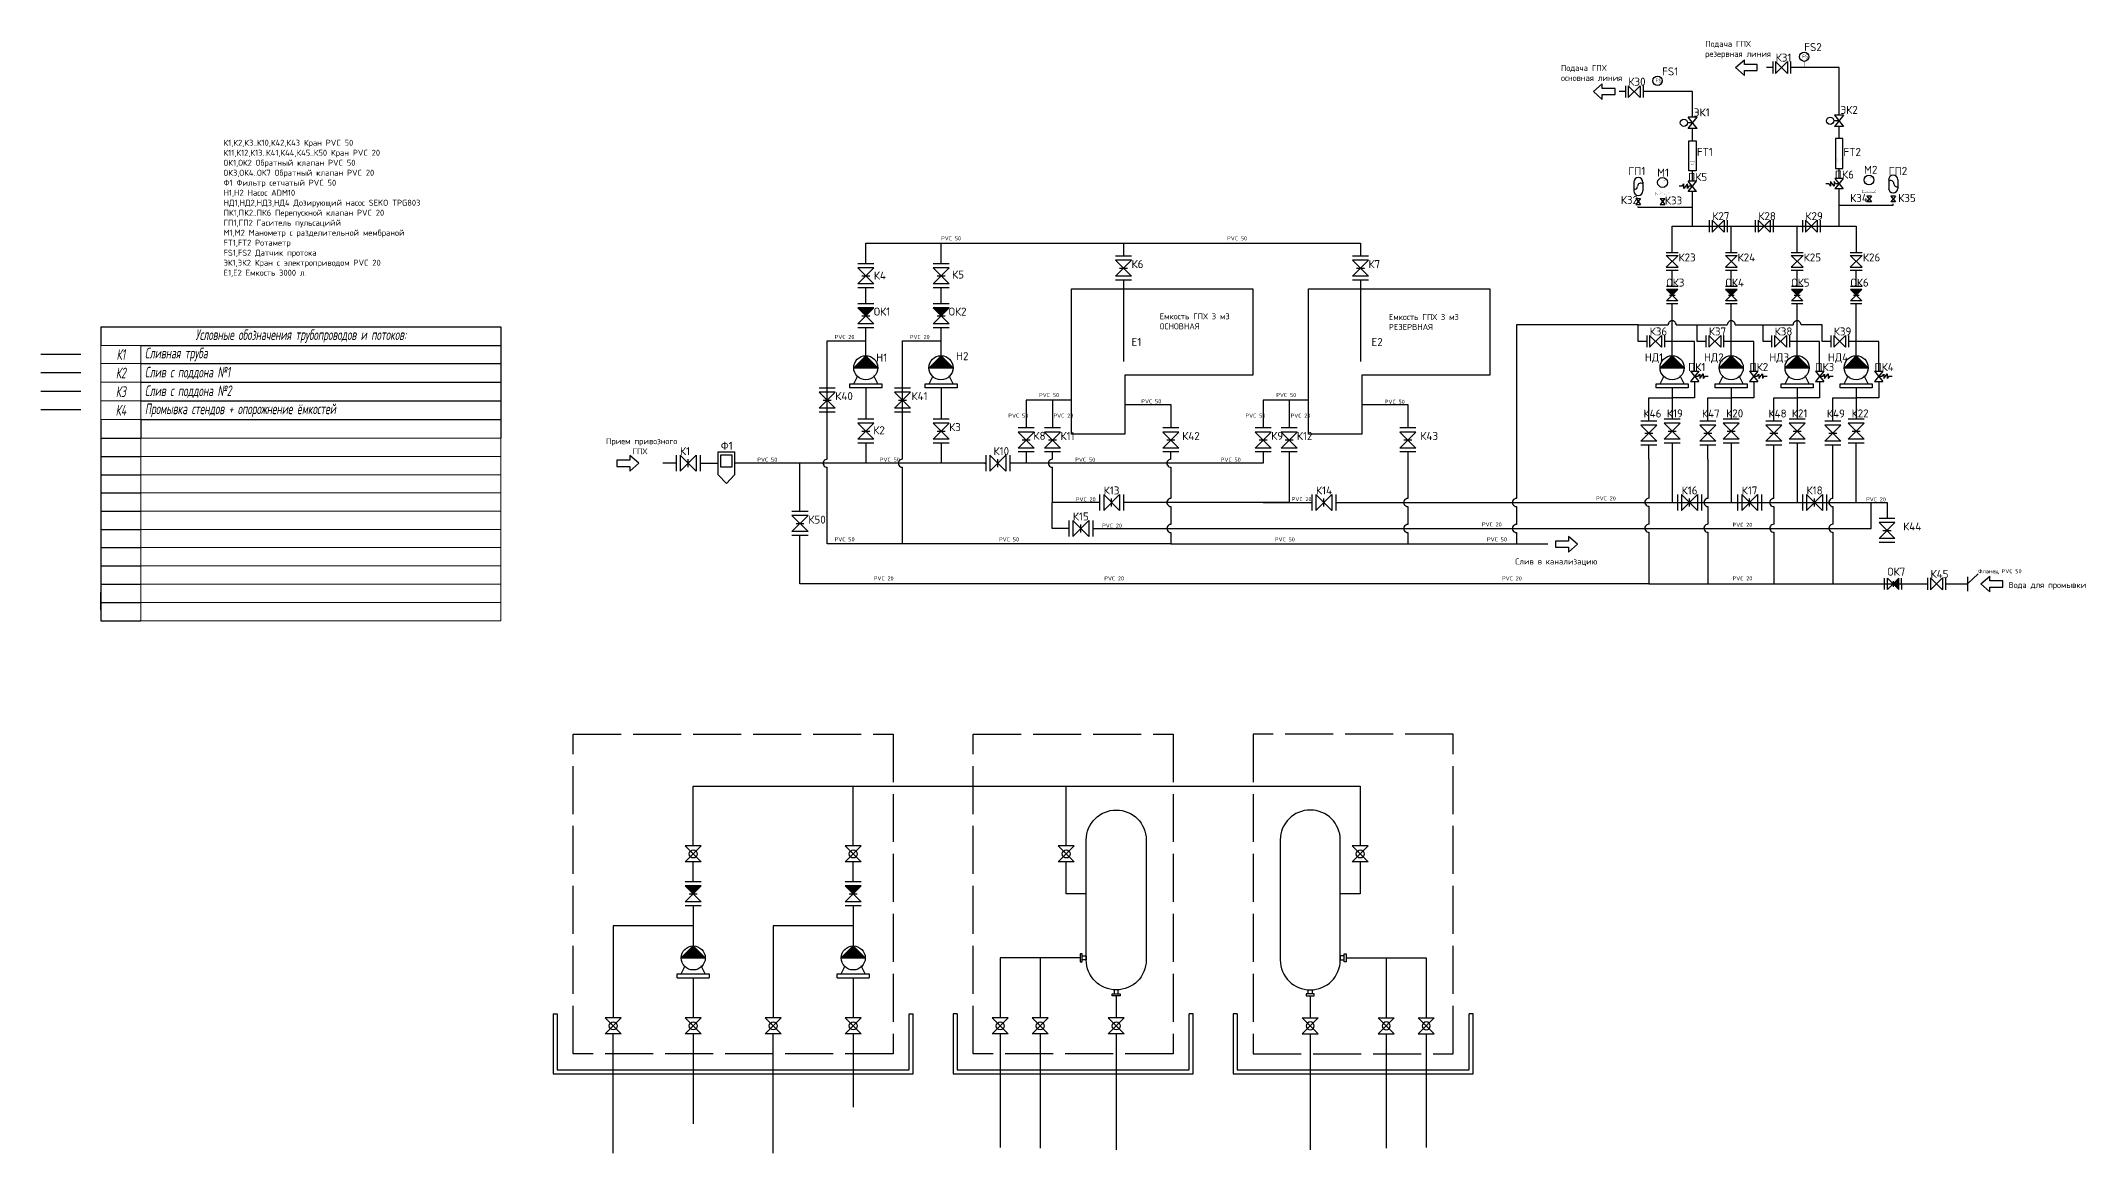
# Model space of a CAD drawing. Header units: inches. Extents: x -9316 to 102479, y -10470 to 39392.
# Drawn here: x -9316 to 41764, y -10470 to 17348 of the extents above; entities that cross this region are included whole.
import ezdxf

# ---------------------------------------------------------------- set-up
doc = ezdxf.new("R2010")
doc.units = ezdxf.units.IN
doc.header["$MEASUREMENT"] = 0
doc.linetypes.add('ACAD_ISO02W100', pattern=[15, 12, -3])
for name, color, linetype in [('1', 7, 'Continuous'), ('PDF _0', 7, 'Continuous'), ('PDF _Надписи', 7, 'Continuous'), ('К1', 30, 'Continuous'), ('К2', 30, 'Continuous'), ('К3', 30, 'Continuous'), ('система', 1, 'Continuous')]:
    doc.layers.add(name, color=color, linetype=linetype)
doc.styles.add('Eskd знаки', font='eskd.shx', dxfattribs={"width": 0.8, "oblique": 10})
doc.styles.add('Simplex25.085.15', font='isocpeur.ttf', dxfattribs={"height": 2.5})
doc.styles.add('гостб', font='', dxfattribs={"height": 2.5})
doc.styles.get('гостб').set_extended_font_data('GOST type B')

# ---------------------------------------------------------------- blocks, each defined once
blk = doc.blocks.new('Насос')
h = blk.add_hatch(color=256)
h.dxf.hatch_style = 1
h.paths.add_polyline_path([(299, 0), (0, 300), (-299, 0)])
for p, q in [((-300, 0), (300, 0)), ((-400, -500), (-400, -400)), ((-400, -400), (400, -400)), ((-400, -500), (400, -500)), ((-300, -400), (-200, -200)), ((300, -400), (200, -200)), ((400, -400), (400, -500))]:
    blk.add_line(p, q)
at = {"ltscale": 10}
for q in [(-299, 0), (299, 0)]:
    blk.add_line((0, 300), q, dxfattribs=at)
blk.add_circle((0, 0), 300)
blk = doc.blocks.new('Емкость №1')
blk.add_lwpolyline([(-750, 1500, -1), (750, 1500), (750, -1500, -1), (-750, -1500)], format="xyb", close=True)
at = {"layer": '1'}
for points in [[(-850, -1550), (-850, -1350), (-900, -1350), (-900, -1550)], [(-750, -1400), (-750, -1500), (-850, -1500), (-850, -1400)], [(-100, -2350), (100, -2350), (100, -2400), (-100, -2400)], [(50, -2250), (-50, -2250), (-50, -2350), (50, -2350)]]:
    blk.add_lwpolyline(points, close=True, dxfattribs=at)
blk = doc.blocks.new('Ёмкость №2')
blk.add_lwpolyline([(750, 1500, 1), (-750, 1500), (-750, -1500, 1), (750, -1500)], format="xyb", close=True)
at = {"layer": '1'}
for points in [[(750, -1400), (750, -1500), (850, -1500), (850, -1400)], [(850, -1550), (850, -1350), (900, -1350), (900, -1550)], [(100, -2350), (-100, -2350), (-100, -2400), (100, -2400)], [(-50, -2250), (50, -2250), (50, -2350), (-50, -2350)]]:
    blk.add_lwpolyline(points, close=True, dxfattribs=at)
blk = doc.blocks.new('*T9')
at = {"color": 0, "linetype": 'ByBlock', "lineweight": -2, "transparency": 16777216}
for p, q in [((0, 0), (10000, 0)), ((0, 0), (0, -467)), ((10000, 0), (10000, -2789)), ((1000, -467), (10000, -467)), ((1000, -922), (10000, -922)), ((1000, -1389), (10000, -1389)), ((1000, -1856), (10000, -1856)), ((0, -2322), (0, -7352)), ((1000, -2322), (10000, -2322)), ((1000, -2322), (1000, -2789)), ((0, -2789), (1000, -2789)), ((0, -3244), (1000, -3244)), ((0, -3700), (1000, -3700)), ((0, -4156), (1000, -4156)), ((0, -4611), (1000, -4611)), ((0, -5067), (1000, -5067)), ((0, -5522), (1000, -5522)), ((0, -5978), (1000, -5978)), ((0, -6433), (1000, -6433)), ((0, -6896), (1000, -6896)), ((0, -7352), (1000, -7352))]:
    blk.add_line(p, q, dxfattribs=at)
at = {"color": 7, "linetype": 'ByBlock', "lineweight": 15, "transparency": 16777216}
for p, q in [((0, -467), (1000, -467)), ((0, -467), (0, -2322)), ((1000, -467), (1000, -2322)), ((0, -922), (1000, -922)), ((0, -1389), (1000, -1389)), ((0, -1856), (1000, -1856)), ((0, -2322), (1000, -2322)), ((1000, -2789), (10000, -2789)), ((1000, -2789), (1000, -7352)), ((10000, -2789), (10000, -7352)), ((1000, -3244), (10000, -3244)), ((1000, -3700), (10000, -3700)), ((1000, -4156), (10000, -4156)), ((1000, -4611), (10000, -4611)), ((1000, -5067), (10000, -5067)), ((1000, -5522), (10000, -5522)), ((1000, -5978), (10000, -5978)), ((1000, -6433), (10000, -6433)), ((1000, -6896), (10000, -6896)), ((1000, -7352), (10000, -7352))]:
    blk.add_line(p, q, dxfattribs=at)
at = {"color": 0, "transparency": 16777216, "style": 'Eskd знаки'}
for s, insert, char_height, width, attachment_point in [('Условные обозначения трубопроводов и потоков:', (5000, -233), 266.67, 9997.82, 5), ('К1', (500, -694), 266.7, 910, 5), ('Сливная труба', (1100, -694), 266.67, 8800.02, 4), ('Слив с поддона №1', (1100, -1156), 266.67, 8800.02, 4), ('К3', (500, -1622), 266.7, 910, 5), ('К2', (500, -1156), 266.7, 910, 5), ('Слив с поддона №2', (1100, -1622), 266.67, 8800.02, 4), ('К4', (500, -2089), 266.7, 910, 5), ('Промывка стендов + опорожнение ёмкостей', (1100, -2089), 266.67, 8800.02, 4)]:
    blk.add_mtext(s, dxfattribs=dict(at, insert=insert, char_height=char_height, width=width, attachment_point=attachment_point))
blk = doc.blocks.new('Кран шаровой')
for p, q in [((-200, 200), (-200, -200)), ((200, -200), (-200, 200)), ((200, 200), (-200, -200)), ((200, 200), (200, -200))]:
    blk.add_line(p, q)
blk.add_circle((0, 0), 100)
blk = doc.blocks.new('Обратный клапан')
h = blk.add_hatch(color=256)
h.dxf.hatch_style = 1
h.paths.add_polyline_path([(-200, 200), (-200, -200), (0, 0)])
for p, q in [((-300, 200), (-300, -200)), ((-200, 200), (-200, -200)), ((-200, -200), (200, 200)), ((-200, 200), (200, -200)), ((0, -100), (0, 100)), ((200, 200), (200, -200)), ((300, 200), (300, -200))]:
    blk.add_line(p, q)

msp = doc.modelspace()

# ---------------------------------------------------------------- linework, layer by layer
for p, q in [((33045, 16681), (33270, 16877)), ((33270, 16759), (33270, 16877)), ((33045, 16681), (33270, 16485)), ((33594, 16759), (33270, 16759)), ((33270, 16485), (33270, 16603)), ((33270, 16603), (33594, 16603)), ((33594, 16603), (33594, 16759)), ((29495, 16079), (29719, 16275)), ((29495, 16079), (29719, 15883)), ((29719, 16157), (29719, 16275)), ((30043, 16157), (29719, 16157)), ((29719, 15883), (29719, 16002)), ((29719, 16002), (30043, 16002)), ((30043, 16002), (30043, 16157)), ((30617, 13176), (30617, 13206)), ((36991, 13238), (36991, 13268)), ((30616, 10244), (27570, 10244)), ((27570, 10244), (27570, 6883)), ((30616, 9833), (30616, 10244)), ((30616, 10244), (31365, 10244)), ((31566, 10244), (32093, 10244)), ((32093, 9833), (32093, 10244)), ((32093, 10244), (32843, 10244)), ((33044, 10245), (34489, 10244)), ((33739, 9833), (33739, 10245)), ((35217, 10244), (34689, 10245)), ((35217, 9833), (35217, 10244)), ((30829, 9833), (30616, 9833)), ((31465, 9833), (31274, 9833)), ((32306, 9833), (32093, 9833)), ((32943, 9833), (32752, 9833)), ((33952, 9833), (33739, 9833)), ((34589, 9833), (34398, 9833)), ((35430, 9833), (35217, 9833)), ((36067, 9833), (35876, 9833)), ((5410, 6861), (5085, 6861)), ((5085, 6861), (5085, 6705)), ((5085, 6705), (5410, 6705)), ((5410, 6979), (5410, 6861)), ((5634, 6783), (5410, 6979)), ((5634, 6783), (5410, 6587)), ((5410, 6705), (5410, 6587)), ((14285, 6783), (14308, 6783)), ((27570, 6883), (27570, 5903)), ((7820, 6274), (7618, 6498)), ((7820, 6274), (8023, 6498)), ((27570, 5702), (27570, 5252)), ((28870, 4837), (28546, 4837)), ((28546, 4837), (28546, 4682)), ((28546, 4682), (28870, 4682)), ((28870, 4955), (28870, 4837)), ((29095, 4760), (28870, 4955)), ((29095, 4760), (28870, 4564)), ((28870, 4682), (28870, 4564)), ((38852, 3767), (39112, 4019)), ((39185, 3767), (39409, 3963)), ((39185, 3767), (39409, 3571)), ((39409, 3844), (39409, 3963)), ((39733, 3844), (39409, 3844)), ((39409, 3571), (39409, 3689)), ((39409, 3689), (39733, 3689)), ((39733, 3689), (39733, 3844))]:
    msp.add_line(p, q)
at = {"color": 217, "true_color": 0x93278f}
for p, q in [((33978, 16681), (33820, 16681)), ((35638, 16681), (34424, 16681)), ((35638, 15490), (35638, 16681)), ((30296, 16079), (30137, 16079)), ((31971, 16079), (30741, 16079)), ((31971, 15427), (31971, 16079)), ((31971, 13842), (31971, 14097)), ((35638, 13904), (35638, 14159)), ((31971, 13176), (30617, 13176)), ((35638, 13238), (36991, 13238)), ((17749, 11142), (17749, 9332)), ((23671, 11142), (23671, 9332)), ((31465, 9472), (31465, 10774)), ((32943, 9472), (32943, 10774)), ((34589, 9472), (34589, 10774)), ((36067, 9472), (36067, 10774)), ((32027, 9833), (31465, 9833)), ((32027, 9090), (32027, 9833)), ((33505, 9833), (32943, 9833)), ((33505, 9090), (33505, 9833)), ((35150, 9833), (34589, 9833)), ((35150, 9090), (35150, 9833)), ((36628, 9833), (36067, 9833)), ((36628, 9090), (36628, 9833)), ((32027, 8831), (32027, 8423)), ((33505, 8831), (33505, 8423)), ((35150, 8831), (35150, 8423)), ((36628, 8831), (36628, 8423)), ((15971, 8365), (15318, 8365)), ((15318, 8365), (15318, 7666)), ((21893, 8365), (21241, 8365)), ((21241, 8365), (21241, 7666)), ((32027, 8423), (31465, 8423)), ((33505, 8423), (32943, 8423)), ((35150, 8423), (34589, 8423)), ((36628, 8423), (36067, 8423)), ((7164, 6783), (7618, 6783)), ((21241, 6784), (14908, 6783)), ((15318, 7066), (15318, 6783)), ((15966, 6682), (15966, 5803)), ((15971, 6883), (15971, 7066)), ((21893, 7066), (21893, 5803)), ((15966, 5152), (15966, 5803)), ((17151, 5803), (15966, 5803)), ((21889, 5803), (17751, 5803)), ((21241, 5803), (22458, 5803)), ((23058, 5803), (23638, 5803)), ((36067, 5803), (36837, 5803)), ((36440, 5152), (36440, 5803)), ((36837, 5803), (36837, 5403)), ((16380, 5152), (15966, 5152)), ((16980, 5152), (36440, 5152))]:
    msp.add_line(p, q, dxfattribs=at)
for points, const_width in [([(34764, 16836), (34764, 16681)], 2.34), ([(31096, 16234), (31096, 16079)], 2.34), ([(31918, 14340), (32027, 14340), (32000, 14248), (31942, 14248), (31918, 14340)], 2.29), ([(35690, 14402), (35581, 14402), (35609, 14311), (35667, 14311), (35690, 14402)], 2.29), ([(31175, 13742), (31295, 13863), (31295, 13823)], 2.49), ([(31256, 13863), (31295, 13863), (31175, 13742)], 2.49), ([(36442, 13900), (36442, 13939), (36321, 13818)], 2.49), ([(36321, 13818), (36442, 13939), (36402, 13939)], 2.49), ([(31048, 13558), (31118, 13483), (31222, 13558), (31308, 13483), (31395, 13558)], 2.49), ([(31222, 13558), (31222, 13683)], 2.49), ([(31222, 13403), (31222, 13483)], 2.49), ([(36561, 13620), (36491, 13546), (36387, 13620), (36300, 13546), (36214, 13620)], 2.49), ([(36387, 13620), (36387, 13745)], 2.49), ([(36387, 13466), (36387, 13546)], 2.49), ([(36387, 13238), (36387, 13318)], 2.49), ([(31222, 13176), (31222, 13255)], 2.49)]:
    msp.add_lwpolyline(points, dxfattribs=dict(const_width=const_width))
at = {"color": 243, "true_color": 0xee4f84, "const_width": 3.31}
for points in [[(35639, 15348), (35639, 15351)], [(31982, 15301), (31982, 15298)]]:
    msp.add_lwpolyline(points, dxfattribs=at)
for points in [[(31880, 14847), (32061, 14847), (32061, 14097), (31880, 14097)], [(35729, 14909), (35548, 14909), (35548, 14159), (35729, 14159)], [(7682, 6993), (7958, 6993), (7958, 6688), (7682, 6688)]]:
    msp.add_lwpolyline(points, close=True)
at = {"color": 217, "true_color": 0x93278f}
for points in [[(31971, 14847), (31971, 15147)], [(35638, 14909), (35638, 15209)], [(31971, 12716), (31971, 13583)], [(35638, 12716), (35638, 13645)], [(11308, 11773), (11308, 12287), (23673, 12287), (23673, 11965)], [(13188, 11773), (13188, 12287)], [(17749, 12287), (17749, 11965)], [(31465, 12056), (31465, 12716), (36067, 12716), (36067, 12056)], [(32943, 12056), (32943, 12716)], [(34589, 12056), (34589, 12716)], [(17749, 11365), (17749, 11142)], [(23671, 11365), (23671, 11142)], [(32943, 11202), (32943, 11601)], [(34589, 11202), (34589, 11601)], [(36067, 11202), (36067, 11601)], [(11308, 10774), (11308, 11173)], [(13188, 10774), (13188, 11173)], [(11308, 9472), (11308, 10174)], [(13188, 9472), (13188, 10174)], [(11308, 8674), (11308, 7887)], [(13188, 8674), (13188, 7887)], [(16452, 8365), (15971, 8365), (15971, 7666)], [(22375, 8365), (21893, 8365), (21893, 7666)], [(31465, 8674), (31465, 7887)], [(32943, 8674), (32943, 7887)], [(34589, 8674), (34589, 7887)], [(36067, 8674), (36067, 7887)], [(11308, 7287), (11308, 6783)], [(13188, 7287), (13188, 6783)], [(23058, 5803), (36067, 5803), (36067, 7287)], [(31465, 7287), (31465, 5803)], [(32943, 7287), (32943, 5803)], [(34589, 7287), (34589, 5803)], [(6564, 6783), (6234, 6783)], [(14308, 6783), (8023, 6783)], [(21241, 7066), (21241, 6783)]]:
    msp.add_lwpolyline(points, dxfattribs=at)
at = {"color": 0, "const_width": 1.71}
for points in [[(30617, 13206), (30617, 13480)], [(36991, 13268), (36991, 13543)]]:
    msp.add_lwpolyline(points, dxfattribs=at)
at = {"const_width": 2.49}
for points in [[(31048, 13558), (31395, 13558), (31395, 13483), (31048, 13483)], [(36561, 13620), (36214, 13620), (36214, 13546), (36561, 13546)]]:
    msp.add_lwpolyline(points, close=True, dxfattribs=at)
for points in [[(7618, 6498), (7618, 7068), (8023, 7068), (8023, 6498)], [(-7816, 3111), (-7816, 3561)], [(6993, -2788), (6993, -1288), (23668, -1288), (23668, -2788)], [(10993, -2788), (10993, -1288)], [(16318, -2788), (16318, -1288)], [(6993, -3688), (6993, -3188)], [(10993, -3688), (10993, -3188)], [(16818, -3988), (16318, -3988), (16318, -3188)], [(23668, -3188), (23668, -3988), (23168, -3988)], [(6993, -4288), (6993, -5288)], [(10993, -4288), (10993, -5288)], [(6993, -4788), (4993, -4788), (4993, -7088)], [(10993, -4788), (8993, -4788), (8993, -7088)], [(16668, -5588), (14668, -5588), (14668, -7088)], [(15668, -5588), (15668, -7088)], [(23318, -5588), (25318, -5588), (25318, -7088)], [(24318, -5588), (24318, -7088)], [(6993, -6088), (6993, -7088)], [(10993, -6088), (10993, -7088)], [(17568, -6538), (17568, -7088)], [(22418, -6538), (22418, -7088)], [(3493, -6988), (3493, -8488), (12493, -8488), (12493, -6988)], [(3493, -6988), (3593, -6988)], [(3593, -6988), (3593, -8388), (12393, -8388), (12393, -6988)], [(12393, -6988), (12493, -6988)], [(13493, -6988), (13493, -8488), (19493, -8488), (19493, -6988)], [(13593, -6988), (13493, -6988)], [(13593, -6988), (13593, -8388), (19393, -8388), (19393, -6988)], [(19493, -6988), (19393, -6988)], [(20493, -6988), (20493, -8488), (26493, -8488), (26493, -6988)], [(20593, -6988), (20493, -6988)], [(20593, -6988), (20593, -8388), (26393, -8388), (26393, -6988)], [(26493, -6988), (26393, -6988)], [(4993, -10470), (4993, -7488)], [(6993, -7488), (6993, -9738)], [(8993, -10470), (8993, -7488)], [(10993, -7488), (10993, -9324)], [(14668, -7488), (14668, -10330)], [(15668, -7488), (15668, -10348)], [(17568, -7488), (17568, -10383)], [(22418, -7488), (22418, -10383)], [(24318, -7488), (24318, -10348)], [(25318, -7488), (25318, -10330)]]:
    msp.add_lwpolyline(points)
at = {"linetype": 'ACAD_ISO02W100', "ltscale": 100}
for points in [[(3993, 12), (11993, 12), (11993, -7988), (3993, -7988)], [(13993, 12), (18993, 12), (18993, -7988), (13993, -7988)], [(25993, 12), (20993, 12), (20993, -7988), (25993, -7988)]]:
    msp.add_lwpolyline(points, close=True, dxfattribs=at)
for centre, radius in [((34767, 16951), 116), ((31100, 16349), 116), ((31224, 13805), 123), ((36385, 13868), 123)]:
    msp.add_circle(centre, radius)
at = {"color": 217, "true_color": 0x93278f}
msp.add_arc((15970, 6783), 100, 89.7474, 270.2526, dxfattribs=at)
at = {"layer": 'PDF _0', "lineweight": 25}
for points in [[(33978, 16829), (33978, 16533)], [(34424, 16829), (34424, 16533)], [(30296, 16227), (30296, 15931)], [(30741, 16227), (30741, 15931)], [(32393, 12864), (32393, 12567)], [(32839, 12864), (32839, 12567)], [(33543, 12864), (33543, 12567)], [(33989, 12864), (33989, 12567)], [(34721, 12864), (34721, 12567)], [(35167, 12864), (35167, 12567)], [(11509, 11773), (11107, 11773)], [(13389, 11773), (12987, 11773)], [(17949, 11965), (17550, 11965)], [(23872, 11965), (23473, 11965)], [(31317, 12056), (31614, 12056)], [(32795, 12056), (33091, 12056)], [(34441, 12056), (34737, 12056)], [(35919, 12056), (36215, 12056)], [(11209, 11473), (11407, 11473)], [(13089, 11473), (13287, 11473)], [(17949, 11365), (17550, 11365)], [(17649, 11665), (17850, 11665)], [(23872, 11365), (23473, 11365)], [(23572, 11665), (23773, 11665)], [(31317, 11610), (31614, 11610)], [(32795, 11610), (33091, 11610)], [(34441, 11610), (34737, 11610)], [(35919, 11610), (36215, 11610)], [(11509, 11173), (11107, 11173)], [(11509, 10774), (11107, 10774)], [(13389, 11173), (12987, 11173)], [(13389, 10774), (12987, 10774)], [(31609, 11202), (31322, 11202)], [(31609, 10774), (31322, 10774)], [(31395, 10988), (31536, 10988)], [(33087, 11202), (32800, 11202)], [(33087, 10774), (32800, 10774)], [(32872, 10988), (33014, 10988)], [(34731, 11202), (34447, 11202)], [(34731, 10774), (34447, 10774)], [(34517, 10988), (34661, 10988)], [(36209, 11202), (35924, 11202)], [(36209, 10774), (35924, 10774)], [(35995, 10988), (36139, 10988)], [(11209, 10474), (11407, 10474)], [(13089, 10474), (13287, 10474)], [(11509, 10174), (11107, 10174)], [(13389, 10174), (12987, 10174)], [(30829, 9981), (30829, 9685)], [(31274, 9981), (31274, 9685)], [(32306, 9981), (32306, 9685)], [(32752, 9981), (32752, 9685)], [(33952, 9981), (33952, 9685)], [(34398, 9981), (34398, 9685)], [(35430, 9981), (35430, 9685)], [(35876, 9981), (35876, 9685)], [(35767, 9172), (36367, 9172), (36067, 9472), (35770, 9172)], [(11008, 8773), (11107, 8974)], [(11608, 8773), (11509, 8974)], [(12888, 8773), (12987, 8974)], [(13488, 8773), (13389, 8974)], [(31165, 8773), (31264, 8974)], [(31765, 8773), (31666, 8974)], [(32643, 8773), (32742, 8974)], [(33243, 8773), (33144, 8974)], [(34289, 8773), (34391, 8974)], [(34889, 8773), (34790, 8974)], [(35767, 8773), (35869, 8974)], [(36367, 8773), (36268, 8974)], [(10542, 8663), (10140, 8663)], [(10242, 8363), (10440, 8363)], [(12422, 8663), (12020, 8663)], [(12122, 8363), (12320, 8363)], [(10542, 8063), (10140, 8063)], [(11509, 7887), (11107, 7887)], [(12422, 8063), (12020, 8063)], [(13389, 7887), (12987, 7887)], [(15519, 7666), (15117, 7666)], [(16172, 7666), (15770, 7666)], [(19136, 7666), (18734, 7666)], [(21442, 7666), (21040, 7666)], [(22094, 7666), (21692, 7666)], [(25059, 7666), (24657, 7666)], [(31080, 7837), (30681, 7837)], [(31666, 7887), (31264, 7887)], [(32558, 7837), (32159, 7837)], [(33144, 7887), (32742, 7887)], [(34206, 7837), (33805, 7837)], [(34790, 7887), (34391, 7887)], [(35684, 7837), (35283, 7837)], [(36268, 7887), (35869, 7887)], [(11509, 7287), (11107, 7287)], [(11209, 7587), (11407, 7587)], [(13389, 7287), (12987, 7287)], [(13089, 7587), (13287, 7587)], [(15216, 7366), (15415, 7366)], [(15872, 7366), (16070, 7366)], [(18833, 7366), (19031, 7366)], [(21139, 7366), (21337, 7366)], [(21794, 7366), (21992, 7366)], [(24756, 7366), (24954, 7366)], [(31080, 7237), (30681, 7237)], [(30780, 7537), (30981, 7537)], [(31666, 7287), (31264, 7287)], [(31366, 7587), (31564, 7587)], [(32558, 7237), (32159, 7237)], [(32258, 7537), (32459, 7537)], [(33144, 7287), (32742, 7287)], [(32844, 7587), (33042, 7587)], [(34206, 7237), (33805, 7237)], [(33906, 7537), (34105, 7537)], [(34790, 7287), (34391, 7287)], [(34490, 7587), (34691, 7587)], [(35684, 7237), (35283, 7237)], [(35384, 7537), (35583, 7537)], [(36268, 7287), (35869, 7287)], [(35968, 7587), (36169, 7587)], [(6564, 6984), (6564, 6582)], [(6864, 6684), (6864, 6882)], [(7164, 6984), (7164, 6582)], [(14308, 6984), (14308, 6582)], [(14610, 6687), (14610, 6885)], [(14908, 6984), (14908, 6582)], [(15519, 7066), (15117, 7066)], [(16172, 7066), (15770, 7066)], [(19136, 7066), (18734, 7066)], [(21442, 7066), (21040, 7066)], [(22094, 7066), (21692, 7066)], [(25059, 7066), (24657, 7066)], [(17151, 6004), (17151, 5602)], [(17451, 5704), (17451, 5902)], [(17751, 6004), (17751, 5602)], [(22458, 6004), (22458, 5602)], [(22758, 5704), (22758, 5902)], [(23058, 6004), (23058, 5602)], [(31599, 6004), (31599, 5602)], [(31899, 5704), (31899, 5902)], [(32199, 6004), (32199, 5602)], [(33102, 6004), (33102, 5602)], [(33402, 5704), (33402, 5902)], [(33701, 6004), (33701, 5602)], [(34721, 6004), (34721, 5602)], [(35021, 5704), (35021, 5902)], [(35321, 6004), (35321, 5602)], [(9862, 5575), (9460, 5575)], [(9562, 5275), (9760, 5275)], [(16380, 5353), (16380, 4951)], [(16680, 5053), (16680, 5251)], [(16980, 5353), (16980, 4951)], [(37035, 5403), (36636, 5403)], [(9862, 4975), (9460, 4975)], [(37035, 4803), (36636, 4803)], [(36735, 5103), (36936, 5103)], [(36775, 3623), (36774, 3908)], [(36988, 3838), (36989, 3695)], [(37203, 3625), (37202, 3910)], [(37850, 3915), (37850, 3618)], [(38296, 3915), (38296, 3618)]]:
    msp.add_lwpolyline(points, dxfattribs=at)
for points in [[(34350, 16829), (34350, 16533), (34052, 16829), (34052, 16533)], [(30668, 16227), (30668, 15931), (30369, 16227), (30369, 15931)], [(32765, 12864), (32765, 12567), (32467, 12864), (32467, 12567)], [(33915, 12864), (33915, 12567), (33617, 12864), (33617, 12567)], [(35093, 12864), (35093, 12567), (34795, 12864), (34795, 12567)], [(17949, 11464), (17550, 11464), (17949, 11863), (17550, 11863)], [(23872, 11464), (23473, 11464), (23872, 11863), (23473, 11863)], [(31317, 11982), (31614, 11982), (31317, 11684), (31614, 11684)], [(32795, 11982), (33091, 11982), (32795, 11684), (33091, 11684)], [(34441, 11982), (34737, 11982), (34441, 11684), (34737, 11684)], [(35919, 11982), (36215, 11982), (35919, 11684), (36215, 11684)], [(11509, 11272), (11107, 11272), (11509, 11674), (11107, 11674)], [(13389, 11272), (12987, 11272), (13389, 11674), (12987, 11674)], [(31609, 10844), (31322, 10844), (31609, 11129), (31322, 11129)], [(33087, 10844), (32800, 10844), (33087, 11129), (32800, 11129)], [(34731, 10844), (34447, 10844), (34731, 11129), (34447, 11129)], [(36209, 10844), (35924, 10844), (36209, 11129), (35924, 11129)], [(11509, 10273), (11107, 10273), (11509, 10672), (11107, 10672)], [(13389, 10273), (12987, 10273), (13389, 10672), (12987, 10672)], [(31201, 9981), (31201, 9685), (30902, 9981), (30902, 9685)], [(32678, 9981), (32678, 9685), (32380, 9981), (32380, 9685)], [(34324, 9981), (34324, 9685), (34026, 9981), (34026, 9685)], [(35802, 9981), (35802, 9685), (35504, 9981), (35504, 9685)], [(11608, 9172), (11308, 9472), (11008, 9172)], [(13488, 9172), (13188, 9472), (12888, 9172)], [(31765, 9172), (31465, 9472), (31165, 9172)], [(33243, 9172), (32943, 9472), (32643, 9172)], [(34889, 9172), (34589, 9472), (34289, 9172)], [(11707, 8674), (10909, 8674), (10909, 8773), (11707, 8773)], [(13587, 8674), (12789, 8674), (12789, 8773), (13587, 8773)], [(31864, 8674), (31066, 8674), (31066, 8773), (31864, 8773)], [(33342, 8674), (32544, 8674), (32544, 8773), (33342, 8773)], [(34991, 8674), (34190, 8674), (34190, 8773), (34991, 8773)], [(36469, 8674), (35668, 8674), (35668, 8773), (36469, 8773)], [(10542, 8162), (10140, 8162), (10542, 8564), (10140, 8564)], [(12422, 8162), (12020, 8162), (12422, 8564), (12020, 8564)], [(11509, 7386), (11107, 7386), (11509, 7787), (11107, 7787)], [(13389, 7386), (12987, 7386), (13389, 7787), (12987, 7787)], [(31080, 7336), (30681, 7336), (31080, 7738), (30681, 7738)], [(31666, 7386), (31264, 7386), (31666, 7787), (31264, 7787)], [(32558, 7336), (32159, 7336), (32558, 7738), (32159, 7738)], [(33144, 7386), (32742, 7386), (33144, 7787), (32742, 7787)], [(34206, 7336), (33805, 7336), (34206, 7738), (33805, 7738)], [(34790, 7386), (34391, 7386), (34790, 7787), (34391, 7787)], [(35684, 7336), (35283, 7336), (35684, 7738), (35283, 7738)], [(36268, 7386), (35869, 7386), (36268, 7787), (35869, 7787)], [(15519, 7165), (15117, 7165), (15519, 7565), (15117, 7565)], [(16172, 7165), (15770, 7165), (16172, 7565), (15770, 7565)], [(19136, 7165), (18734, 7165), (19136, 7565), (18734, 7565)], [(21442, 7165), (21040, 7165), (21442, 7565), (21040, 7565)], [(22094, 7165), (21692, 7165), (22094, 7565), (21692, 7565)], [(25059, 7165), (24657, 7165), (25059, 7565), (24657, 7565)], [(7062, 6984), (7062, 6582), (6663, 6984), (6663, 6582)], [(14809, 6984), (14809, 6582), (14410, 6984), (14410, 6582)], [(17652, 6004), (17652, 5602), (17253, 6004), (17253, 5602)], [(22959, 6004), (22959, 5602), (22560, 6004), (22560, 5602)], [(32100, 6004), (32100, 5602), (31701, 6004), (31701, 5602)], [(33602, 6004), (33602, 5602), (33203, 6004), (33203, 5602)], [(35222, 6004), (35222, 5602), (34823, 6004), (34823, 5602)], [(9862, 5074), (9460, 5074), (9862, 5476), (9460, 5476)], [(16881, 5353), (16881, 4951), (16482, 5353), (16482, 4951)], [(37035, 4902), (36636, 4902), (37035, 5304), (36636, 5304)], [(36846, 3624), (36845, 3909), (37131, 3625), (37130, 3910)], [(38222, 3915), (38222, 3618), (37924, 3915), (37924, 3618)]]:
    msp.add_lwpolyline(points, close=True, dxfattribs=at)
for centre in [(11306, 9173), (13186, 9173), (31463, 9173), (32941, 9173), (34587, 9173), (36065, 9173)]:
    msp.add_circle(centre, 301, dxfattribs=at)
at = {"layer": 'PDF _0', "transparency": 33554559}
for points in [[(31322, 11129), (31609, 11129), (31465, 10988)], [(32800, 11129), (33087, 11129), (32943, 10988)], [(34447, 11129), (34731, 11129), (34588, 10988)], [(35924, 11129), (36209, 11129), (36066, 10988)], [(11107, 10672), (11509, 10672), (11308, 10474)], [(12987, 10672), (13389, 10672), (13188, 10474)], [(11308, 9472), (11608, 9172), (11008, 9172)], [(13188, 9472), (13488, 9172), (12888, 9172)], [(31465, 9472), (31765, 9172), (31165, 9172)], [(32943, 9472), (33243, 9172), (32643, 9172)], [(34589, 9472), (34889, 9172), (34289, 9172)], [(36067, 9472), (36367, 9172), (35770, 9172)], [(37130, 3910), (37131, 3625), (36989, 3768)]]:
    msp.add_solid(points, dxfattribs=at)
at = {"layer": 'PDF _Надписи', "lineweight": 25}
for p, q in [((10341, 6883), (10341, 9842)), ((10341, 9842), (11308, 9842)), ((12221, 6883), (12221, 9842)), ((12221, 9842), (13188, 9842)), ((17782, 8250), (18932, 8250)), ((18932, 8250), (18935, 7666)), ((23704, 8250), (24855, 8250)), ((24855, 8250), (24858, 7666)), ((10340, 4770), (10340, 6682)), ((12220, 4770), (12220, 6682)), ((18933, 6883), (18933, 7066)), ((18933, 6682), (18933, 5903)), ((24858, 7066), (24855, 5903)), ((18933, 5702), (18933, 5252)), ((24855, 5702), (24855, 5252)), ((27571, 5702), (27571, 5252)), ((18933, 4770), (10340, 4770)), ((18933, 5052), (18933, 4770)), ((18933, 4770), (28355, 4770)), ((24855, 5052), (24855, 4770)), ((27570, 5052), (27570, 4770))]:
    msp.add_line(p, q, dxfattribs=at)
at = {"layer": 'PDF _Надписи', "color": 175, "lineweight": 25, "true_color": 0x4554a5}
for p, q in [((9661, 5575), (9661, 6783)), ((9661, 3767), (9661, 4975)), ((30882, 3767), (9661, 3767)), ((38296, 3767), (38852, 3767)), ((38852, 3945), (38852, 3588))]:
    msp.add_line(p, q, dxfattribs=at)
at = {"layer": 'PDF _Надписи', "lineweight": 25}
msp.add_lwpolyline([(31465, 11202), (31465, 11601)], dxfattribs=at)
for points in [[(16452, 8985), (16452, 11142), (20985, 11142), (20985, 8985), (17782, 8985), (17782, 7515), (16452, 7512)], [(22375, 8985), (22375, 11142), (26908, 11142), (26908, 8985), (23704, 8985), (23704, 7515), (22375, 7512)]]:
    msp.add_lwpolyline(points, close=True, dxfattribs=at)
at = {"layer": 'PDF _Надписи', "color": 175, "lineweight": 25, "true_color": 0x4554a5}
for points in [[(30882, 7837), (30882, 8423), (31465, 8423)], [(32360, 7837), (32360, 8423), (32943, 8423)], [(34006, 7837), (34006, 8423), (34589, 8423)], [(35483, 7837), (35483, 8423), (36067, 8423)], [(30882, 6882), (30882, 7237)], [(32360, 6882), (32360, 7237)], [(34006, 5903), (34006, 7237)], [(35483, 5904), (35483, 7237)], [(30882, 6882), (30882, 5909)], [(32360, 6882), (32360, 5903)], [(30882, 5708), (30882, 5258)], [(32360, 5702), (32360, 5258)], [(30882, 5057), (30882, 3767), (37850, 3767)], [(32360, 5057), (32360, 3767)], [(34006, 5057), (34006, 3767)], [(35483, 5057), (35483, 3767)]]:
    msp.add_lwpolyline(points, dxfattribs=at)
for points in [[(34004, 5903, 1.004419), (34006, 5702), (34006, 5258)], [(35482, 5904, 1.004419), (35483, 5703), (35483, 5258)]]:
    msp.add_lwpolyline(points, format="xyb", dxfattribs=at)
at = {"layer": 'PDF _Надписи', "lineweight": 25}
for centre, start, end in [((31465, 10245), 359.7474, 180.2526), ((32943, 10245), 359.7474, 180.2526), ((34589, 10245), 359.7474, 180.2526), ((10340, 6783), 89.7474, 270.2526), ((12220, 6783), 89.7474, 270.2526), ((18932, 6783), 89.7474, 270.2526), ((18932, 5803), 89.7474, 270.2526), ((24855, 5803), 89.7474, 270.2526), ((27570, 5803), 89.7474, 270.2526), ((18933, 5152), 89.7474, 270.2526), ((24855, 5152), 89.7474, 270.2526), ((27571, 5152), 89.7474, 270.2526)]:
    msp.add_arc(centre, 100, start, end, dxfattribs=at)
at = {"layer": 'PDF _Надписи', "color": 175, "lineweight": 25, "true_color": 0x4554a5}
for centre in [(30882, 5808), (32360, 5803), (30882, 5158), (32360, 5158), (34006, 5158), (35483, 5158)]:
    msp.add_arc(centre, 100, 89.7474, 270.2526, dxfattribs=at)
at = {"layer": 'К1'}
msp.add_lwpolyline([(-8316, 9500), (-9316, 9500)], dxfattribs=at)
at = {"layer": 'К2'}
msp.add_lwpolyline([(-8316, 9044), (-9316, 9044)], dxfattribs=at)
at = {"layer": 'К3'}
for points in [[(-8316, 8578), (-9316, 8578)], [(-8316, 8116), (-9316, 8116)]]:
    msp.add_lwpolyline(points, dxfattribs=at)
at = {"layer": 'система', "color": 7}
for p, q in [((32093, 15440), (31868, 15440)), ((31868, 15159), (32093, 15440)), ((32093, 15159), (31868, 15440)), ((35638, 15349), (35504, 15349)), ((35751, 15490), (35525, 15490)), ((35525, 15490), (35751, 15209)), ((35751, 15490), (35525, 15209)), ((31981, 15299), (31847, 15299)), ((32093, 15159), (31868, 15159)), ((35751, 15209), (35525, 15209)), ((32075, 13842), (31867, 13842)), ((32075, 13583), (31867, 13842)), ((31867, 13583), (32075, 13842)), ((35512, 13715), (35422, 13832)), ((35422, 13832), (35422, 13717)), ((35512, 13829), (35512, 13715)), ((35549, 13775), (35512, 13829)), ((35742, 13904), (35534, 13904)), ((35742, 13904), (35534, 13645)), ((35534, 13904), (35742, 13645)), ((30558, 13403), (30677, 13403)), ((30558, 13403), (30677, 13255)), ((30677, 13403), (30558, 13255)), ((31162, 13403), (31281, 13403)), ((31162, 13403), (31281, 13255)), ((31281, 13403), (31162, 13255)), ((31715, 13713), (31636, 13713)), ((31715, 13713), (31755, 13771)), ((31845, 13773), (31755, 13655)), ((31755, 13655), (31755, 13771)), ((31845, 13659), (31845, 13773)), ((31881, 13713), (31845, 13659)), ((32075, 13583), (31867, 13583)), ((31971, 13713), (31881, 13713)), ((35383, 13775), (35303, 13775)), ((35383, 13775), (35422, 13717)), ((35742, 13645), (35534, 13645)), ((35638, 13775), (35549, 13775)), ((36447, 13466), (36328, 13466)), ((36447, 13466), (36328, 13318)), ((36328, 13466), (36447, 13318)), ((36447, 13318), (36328, 13318)), ((37051, 13466), (36932, 13466)), ((37051, 13466), (36932, 13318)), ((36932, 13466), (37051, 13318)), ((37051, 13318), (36932, 13318)), ((30558, 13255), (30677, 13255)), ((31162, 13255), (31281, 13255)), ((31923, 9090), (32131, 9090)), ((31923, 9090), (32131, 8831)), ((32131, 9090), (31923, 8831)), ((31923, 8831), (32131, 8831)), ((32027, 8960), (32116, 8960)), ((32116, 8960), (32153, 9014)), ((32153, 8900), (32243, 9018)), ((32153, 9014), (32153, 8900)), ((32243, 9018), (32243, 8902)), ((32282, 8960), (32243, 8902)), ((32282, 8960), (32362, 8960)), ((33400, 9090), (33609, 9090)), ((33400, 9090), (33609, 8831)), ((33609, 9090), (33400, 8831)), ((33400, 8831), (33609, 8831)), ((33505, 8960), (33594, 8960)), ((33594, 8960), (33631, 9014)), ((33631, 8900), (33721, 9018)), ((33631, 9014), (33631, 8900)), ((33721, 9018), (33721, 8902)), ((33760, 8960), (33721, 8902)), ((33760, 8960), (33840, 8960)), ((35046, 9090), (35255, 9090)), ((35046, 9090), (35255, 8831)), ((35255, 9090), (35046, 8831)), ((35046, 8831), (35255, 8831)), ((35150, 8960), (35240, 8960)), ((35240, 8960), (35276, 9014)), ((35276, 8900), (35366, 9018)), ((35276, 9014), (35276, 8900)), ((35366, 9018), (35366, 8902)), ((35406, 8960), (35366, 8902)), ((35406, 8960), (35486, 8960)), ((36524, 9090), (36732, 9090)), ((36524, 9090), (36732, 8831)), ((36732, 9090), (36524, 8831)), ((36524, 8831), (36732, 8831)), ((36628, 8960), (36718, 8960)), ((36718, 8960), (36754, 9014)), ((36754, 8900), (36844, 9018)), ((36754, 9014), (36754, 8900)), ((36844, 9018), (36844, 8902)), ((36884, 8960), (36844, 8902)), ((36884, 8960), (36964, 8960))]:
    msp.add_line(p, q, dxfattribs=at)
at = {"layer": 'система', "color": 0}
for p, q in [((30504, 13813), (30504, 13594)), ((30731, 13813), (30731, 13594)), ((36878, 13875), (36878, 13657)), ((37105, 13875), (37105, 13657))]:
    msp.add_line(p, q, dxfattribs=at)
at = {"layer": 'система', "color": 7}
for centre in [(31758, 15299), (35415, 15349)]:
    msp.add_circle(centre, 89.3, dxfattribs=at)
at = {"layer": 'система', "color": 0}
for centre, radius, start, end in [((30617, 13813), 114, 0, 180), ((36991, 13875), 114, 0, 180), ((36932, 13777), 76.1, 356.18, 135.1636), ((30525, 13711), 76.1, 253.4761, 358.8429), ((30617, 13594), 114, 180, 0), ((30677, 13715), 76.1, 44.8364, 183.82), ((36991, 13657), 114, 180, 0), ((37084, 13774), 76.1, 181.1571, 286.5239)]:
    msp.add_arc(centre, radius, start, end, dxfattribs=at)

# ---------------------------------------------------------------- block references
for name, p in [('*T9', (-7816, 10197)), ('Емкость №1', (17568, -4138)), ('Ёмкость №2', (22418, -4138)), ('Насос', (6993, -5588)), ('Насос', (10993, -5588))]:
    msp.add_blockref(name, p)
for name, p, rotation in [('Кран шаровой', (6993, -2988), 269.9999999999997), ('Кран шаровой', (10993, -2988), 269.9999999999997), ('Кран шаровой', (16318, -2988), 269.9999999999997), ('Кран шаровой', (23668, -2988), 269.9999999999997), ('Обратный клапан', (6993, -3988), 270.0000000000001), ('Обратный клапан', (10993, -3988), 270.0000000000001), ('Кран шаровой', (4993, -7288), 269.9999999999997), ('Кран шаровой', (6993, -7288), 269.9999999999997), ('Кран шаровой', (8993, -7288), 269.9999999999997), ('Кран шаровой', (10993, -7288), 269.9999999999997), ('Кран шаровой', (14668, -7288), 269.9999999999997), ('Кран шаровой', (15668, -7288), 269.9999999999997), ('Кран шаровой', (17568, -7288), 269.9999999999997)]:
    msp.add_blockref(name, p, dxfattribs=dict(rotation=rotation))
at = {"xscale": -1, "rotation": 90.00000000000024}
for p in [(22418, -7288), (24318, -7288), (25318, -7288)]:
    msp.add_blockref('Кран шаровой', p, dxfattribs=at)

# ---------------------------------------------------------------- texts
at = {"attachment_point": 1, "style": 'Simplex25.085.15'}
for s, width, heights, insert, char_height in [('Подача ГПХ\\Pрезервная линия', 1668.25, [962], (32290, 17347), 150), ('К31', 324.06, [0], (34052, 17029), 200), ('FS2', 313.55, [0], (34767, 17292), 200), ('Подача ГПХ\\Pосновная линия', 1501.84, [1017], (28686, 16745), 150), ('К30', 324.06, [0], (30369, 16427), 200), ('FS1', 313.55, [0], (31214, 16683), 200), ('ЭК1', 313.55, [0], (32005, 15659), 200), ('ЭК2', 313.55, [0], (35672, 15721), 200), ('К1,К2,К3..К10,К42,К43 Кран PVC 50\\PК11,К12,К13..К41,К44,К45..К50 Кран PVC 20\\PОК1,ОК2 Обратный клапан PVC 50\\PОК3,ОК4..ОК7 Обратный клапан PVC 20\\PФ1 Фильтр сетчатый PVC 50\\PН1,Н2 Насос ADM10\\PНД1,НД2,НД3,НД4 Дозирующий насос SEKO TPG803\\PПК1,ПК2..ПК6 Перепускной клапан PVC 20\\PГП1,ГП2 Гаситель пульсацийй\\PМ1,М2 Манометр с разделительной мембраной\\PFT1,FT2 Ротаметр\\PFS1,FS2 Датчик протока\\PЭК1,ЭК2 Кран с электроприводом PVC 20 \\PЕ1,Е2 Емкость 3000 л.', 6138.32, [4189], (-4750, 14874), 150), ('FT1', 313.55, [0], (32081, 14670), 200), ('FT2', 313.55, [0], (35746, 14670), 200), ('ГП1', 313.55, [0], (30369, 14194), 200), ('М1', 313.55, [0], (31090, 14153), 200), ('ПК5', 274.98, [0], (31865, 14042), 200), ('ПК6', 274.98, [0], (35533, 14104), 200), ('М2', 313.55, [0], (36262, 14223), 200), ('ГП2', 313.55, [0], (36878, 14194), 200), ('К32', 324.06, [0], (30180, 13468), 200), ('К33', 324.06, [0], (31281, 13455), 200), ('К34', 324.06, [0], (35914, 13518), 200), ('К35', 324.06, [0], (37115, 13518), 200), ('К27', 324.06, [0], (32467, 13064), 200), ('К28', 324.06, [0], (33617, 13064), 200), ('К29', 324.06, [0], (34795, 13064), 200), ('PVC 50', 474.26, [145], (13188, 12459), 100), ('PVC 50', 474.26, [145], (20340, 12459), 100), ('К6', 313.55, [0], (17949, 11865), 200), ('К7', 313.55, [0], (23872, 11865), 200), ('К23', 324.06, [0], (31622, 12031), 200), ('К24', 324.06, [0], (33099, 12031), 200), ('К25', 324.06, [0], (34752, 12031), 200), ('К26', 324.06, [0], (36232, 12031), 200), ('К4', 313.55, [0], (11506, 11579), 200), ('К5', 313.55, [0], (13462, 11603), 200), ('ОК3', 274.98, [0], (31321, 11402), 200), ('ОК4', 274.98, [0], (32798, 11402), 200), ('ОК5', 274.98, [0], (34445, 11402), 200), ('ОК6', 244.64, [0], (35923, 11402), 200), ('ОК1', 313.55, [0], (11506, 10677), 200), ('ОК2', 274.98, [0], (13378, 10677), 200), ('Емкость ГПХ 3 м3 ОСНОВНАЯ', 1838.51, [572], (18654, 10533), 150), ('Емкость ГПХ 3 м3 РЕЗЕРВНАЯ', 1838.51, [572], (24382, 10517), 150), ('PVC 20', 474.26, [145], (10528, 9993), 100), ('PVC 20', 474.26, [145], (12408, 9993), 100), ('Е1', 313.55, [0], (17949, 9918), 200), ('Е2', 448.21, [232], (23947, 9918), 200), ('К36', 324.06, [0], (30902, 10181), 200), ('К37', 324.06, [0], (32380, 10181), 200), ('К38', 324.06, [0], (34026, 10181), 200), ('К39', 324.06, [0], (35504, 10181), 200), ('Н1', 313.55, [0], (11565, 9526), 200), ('Н2', 313.55, [0], (13559, 9562), 200), ('НД1', 313.55, [0], (30781, 9532), 200), ('ПК1', 274.98, [0], (31864, 9290), 200), ('НД2', 313.55, [0], (32259, 9532), 200), ('ПК2', 274.98, [0], (33399, 9290), 200), ('НД3', 313.55, [0], (33892, 9532), 200), ('ПК3', 274.98, [0], (35045, 9290), 200), ('НД4', 313.55, [0], (35357, 9532), 200), ('ПК4', 274.98, [0], (36523, 9290), 200), ('К40', 324.06, [0], (10542, 8563), 200), ('К41', 324.06, [0], (12447, 8563), 200), ('PVC 50', 474.26, [145], (15639, 8540), 100), ('PVC 50', 474.26, [145], (18195, 8382), 100), ('PVC 50', 474.26, [145], (21567, 8540), 100), ('PVC 50', 474.26, [145], (24280, 8371), 100), ('К2', 313.55, [0], (11493, 7709), 200), ('К3', 313.55, [0], (13389, 7787), 200), ('PVC 50', 474.26, [145], (14870, 8025), 100), ('PVC 20', 474.26, [145], (15999, 8025), 100), ('PVC 50', 474.26, [145], (20798, 8025), 100), ('PVC 20', 474.26, [145], (21927, 8025), 100), ('К46', 324.06, [0], (30748, 8127), 200), ('К19', 324.06, [0], (31332, 8131), 200), ('К47', 324.06, [0], (32209, 8127), 200), ('К20', 324.06, [0], (32814, 8131), 200), ('К48', 324.06, [0], (33872, 8127), 200), ('К21', 324.06, [0], (34455, 8131), 200), ('К49', 324.06, [0], (35332, 8127), 200), ('К22', 324.06, [0], (35950, 8131), 200), ('\\pi35.51334;Прием привозного  \\P\\pi699.26334;ГПХ', 1728.53, [744], (4776, 7410), 150), ('К1', 313.55, [0], (6660, 7187), 200), ('Ф1', 313.55, [0], (7682, 7321), 200), ('К10', 313.55, [0], (14498, 7187), 200), ('К8', 313.55, [0], (15496, 7570), 200), ('К11', 313.55, [0], (16172, 7566), 200), ('К42', 324.06, [0], (19216, 7566), 200), ('К9', 313.55, [0], (21440, 7570), 200), ('К12', 313.55, [0], (22081, 7566), 200), ('К43', 324.06, [0], (25169, 7566), 200), ('PVC 50', 474.26, [145], (8595, 6923), 100), ('PVC 50', 474.26, [145], (11658, 6923), 100), ('PVC 50', 474.26, [145], (16542, 6923), 100), ('PVC 50', 474.26, [145], (20181, 6923), 100), ('К13', 313.55, [0], (17253, 6204), 200), ('К14', 324.06, [0], (22560, 6204), 200), ('К16', 324.06, [0], (31701, 6204), 200), ('К17', 324.06, [0], (33203, 6204), 200), ('К18', 324.06, [0], (34823, 6204), 200), ('PVC 20', 474.26, [145], (16558, 5931), 100), ('PVC 20', 474.26, [145], (21954, 5936), 100), ('PVC 20', 474.26, [145], (29563, 5955), 100), ('PVC 20', 474.26, [145], (36314, 5931), 100), ('К50', 324.06, [0], (9869, 5475), 200), ('К15', 313.55, [0], (16482, 5553), 200), ('PVC 20', 474.26, [145], (17215, 5273), 100), ('PVC 20', 474.26, [145], (26710, 5304), 100), ('PVC 20', 474.26, [145], (32975, 5295), 100), ('К44', 324.06, [0], (37238, 5303), 200), ('PVC 50', 474.26, [145], (10528, 4931), 100), ('PVC 50', 474.26, [145], (14637, 4931), 100), ('PVC 50', 474.26, [145], (21533, 4931), 100), ('PVC 50', 474.26, [145], (26836, 4931), 100), ('Слив в канализацию', 2049.95, [535], (27541, 4402), 150), ('ОК7', 274.98, [0], (36843, 4173), 200), ('К45', 324.06, [0], (37924, 4115), 200), ('Фланец PVC 50', 1039.53, [0], (39112, 4134), 100), ('PVC 20', 474.26, [145], (11507, 3954), 100), ('PVC 20', 474.26, [145], (17269, 3954), 100), ('PVC 20', 474.26, [145], (27213, 3954), 100), ('PVC 20', 474.26, [145], (32975, 3954), 100), ('Вода для промывки', 2897.84, [2.5], (39874, 3814), 150)]:
    msp.add_mtext_dynamic_manual_height_columns(s, width=width, gutter_width=615, heights=heights, dxfattribs=dict(at, insert=insert, char_height=char_height))
at = {"layer": 'система', "color": 7, "style": 'гостб'}
for p in [(34714, 16909), (31047, 16307)]:
    msp.add_text('FS', height=93.7, dxfattribs=at).set_placement(p)

doc.saveas('drawing.dxf')
